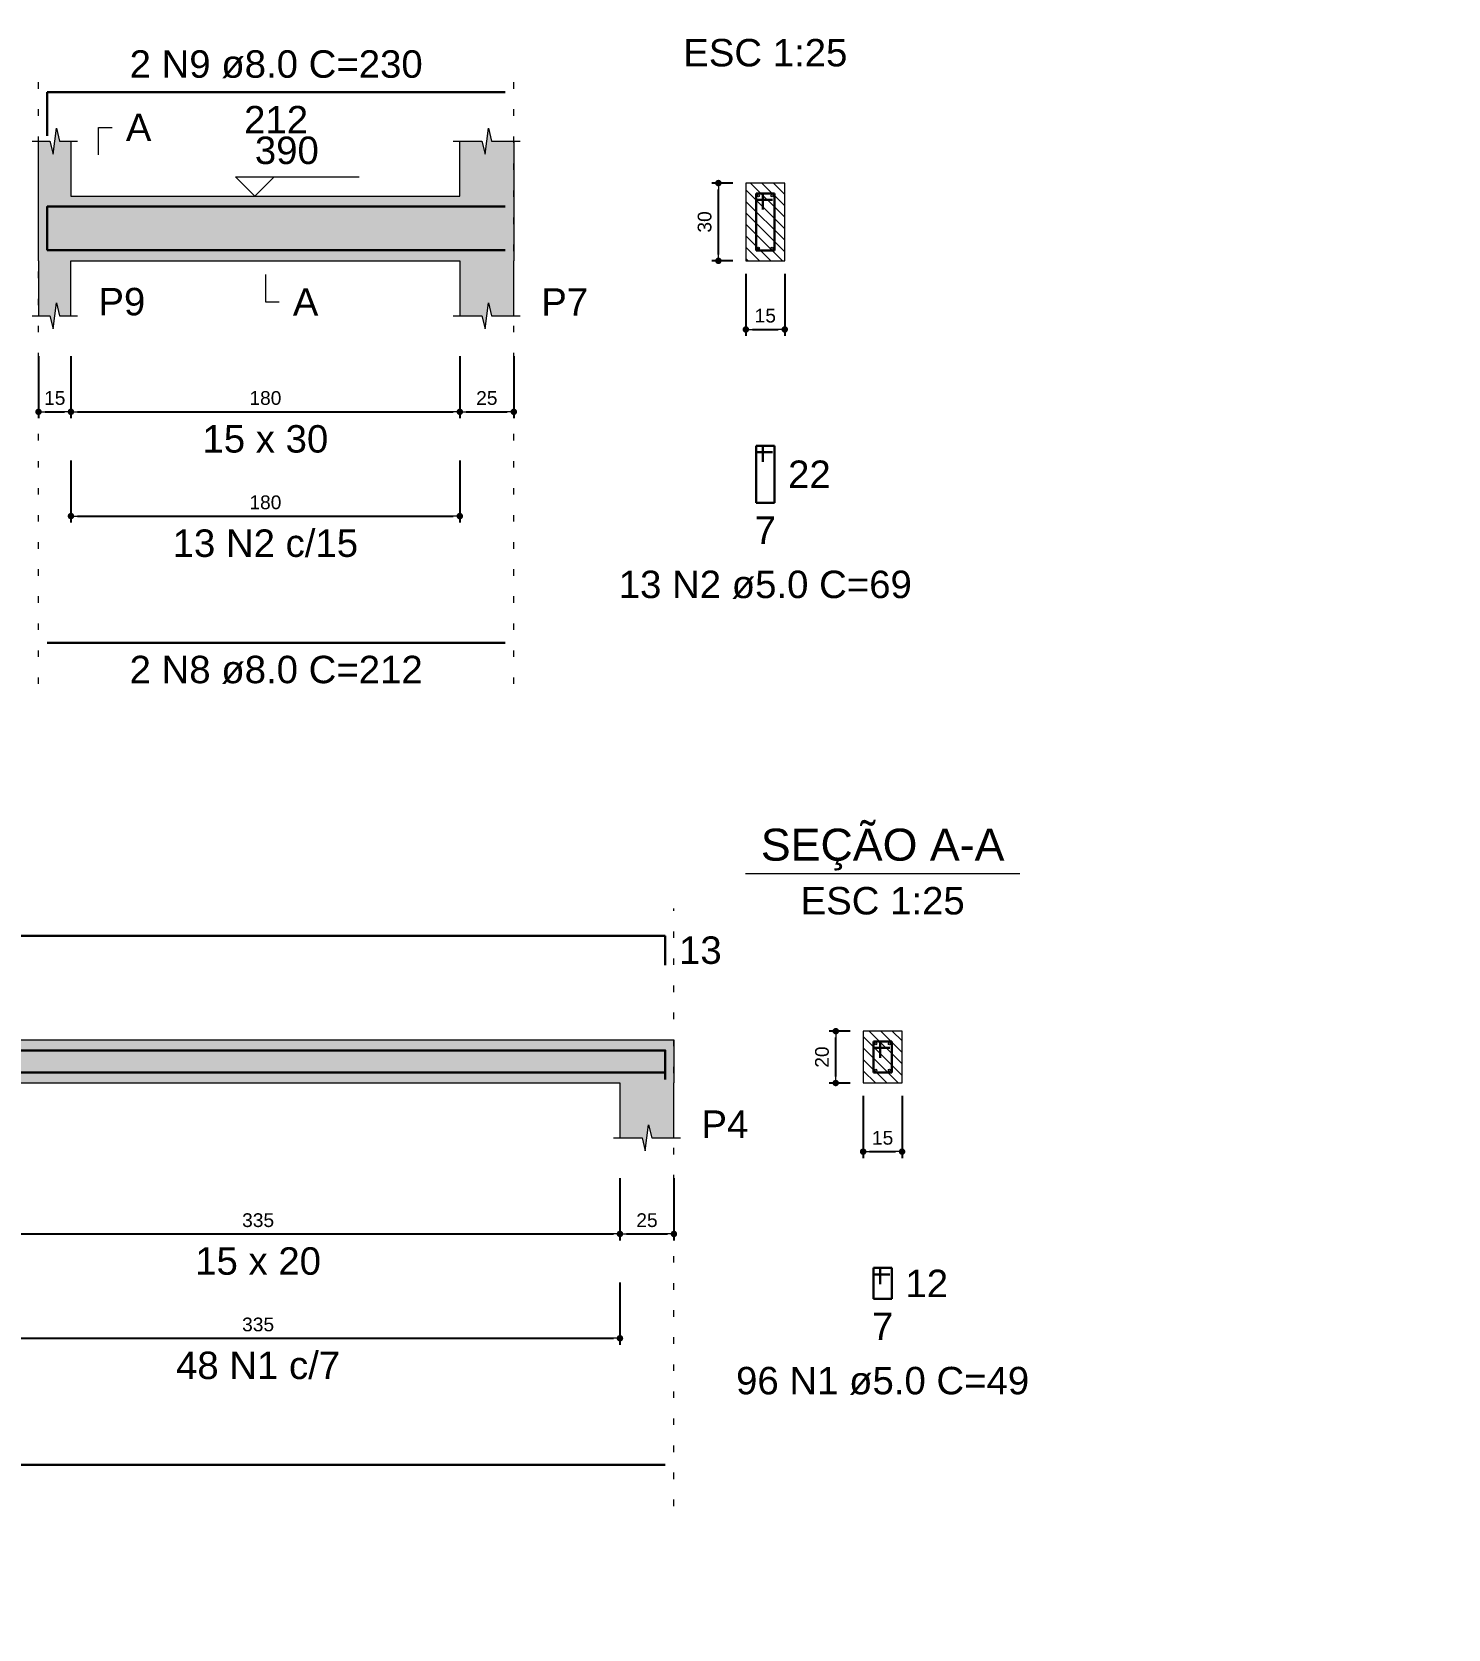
# Model space of a CAD drawing. Extents: x 5006 to 5323, y 875 to 3681.
# Drawn here: x 5242.9 to 5264.75, y 2013.88 to 2038.52 of the extents above; entities that cross this region are included whole.
import ezdxf

# ---------------------------------------------------------------- set-up
doc = ezdxf.new("R2010")
doc.units = 0
doc.header["$LTSCALE"] = 2
doc.linetypes.add('DOT2', pattern=[3.175, 0, -3.175])
for name, color, linetype, lineweight in [('Descrição da armadura', 7, 'Continuous', 5), ('DT-Barras na forma', 2, 'Continuous', 30), ('DT-Barras no corte', 5, 'Continuous', 5), ('DT-Barras rebatidas', 2, 'Continuous', 30), ('DT-Cotas', 9, 'Continuous', 5), ('DT-Forma', 5, 'Continuous', 5), ('DT-Hachura forma vigas', 252, 'Continuous', 5), ('DT-Hachura seção vigas', 252, 'Continuous', 5), ('DT-Pontilhado', 9, 'DOT2', 5), ('DT-Textos', 7, 'Continuous', 5), ('Textos armaduras', 7, 'Continuous', 5)]:
    doc.layers.add(name, color=color, linetype=linetype, lineweight=lineweight)
doc.styles.add('ARIAL', font='arial.ttf')
doc.styles.get("Standard").update_dxf_attribs({"font": 'arial.ttf'})
doc.dimstyles.new('UM_25.000000', dxfattribs={"dimtxt": 0.18, "dimasz": 0.1, "dimexe": 0.1, "dimexo": 0.2, "dimgap": 0, "dimtad": 1, "dimtih": 1, "dimtoh": 1, "dimdec": 1, "dimlfac": 25, "dimzin": 0, "dimdsep": 46, "dimtxsty": 'Standard', "dimcen": 0.09, "dimdle": 0.1, "dimadec": 1, "dimazin": 2, "dimtfac": 1, "dimtdec": 4, "dimtofl": 0, "dimtmove": 0, "dimatfit": 3, "dimfxl": 1, "dimtolj": 1, "dimarcsym": 0})
doc.dimstyles.new('UM_30.000000', dxfattribs={"dimtxt": 0.18, "dimasz": 0.1, "dimexe": 0.1, "dimexo": 0.2, "dimgap": 0, "dimtad": 1, "dimtih": 1, "dimtoh": 1, "dimdec": 1, "dimlfac": 30, "dimzin": 0, "dimdsep": 46, "dimtxsty": 'Standard', "dimcen": 0.09, "dimdle": 0.1, "dimadec": 1, "dimazin": 2, "dimtfac": 1, "dimtdec": 4, "dimtofl": 0, "dimtmove": 0, "dimatfit": 3, "dimfxl": 1, "dimtolj": 1, "dimarcsym": 0})

# ---------------------------------------------------------------- blocks, each defined once
blk = doc.blocks.new('_DOT')
at = {"color": 0, "linetype": 'ByBlock'}
blk.add_line((-0.5, 0), (-1, 0), dxfattribs=at)
at = {"color": 0, "linetype": 'ByBlock', "const_width": 0.5}
blk.add_lwpolyline([(-0.25, 0, 1), (0.25, 0, 1)], format="xyb", close=True, dxfattribs=at)
blk = doc.blocks.new('*D837')
at = {"layer": 'Defpoints', "color": 0, "transparency": 16777216}
for p in [(5243.003, 2033.721), (5243.503, 2033.721), (5243.503, 2032.662)]:
    blk.add_point(p, dxfattribs=at)
at = {"layer": 'DT-Cotas', "color": 0, "lineweight": -2, "transparency": 16777216}
for p, q in [((5243.003, 2033.521), (5243.003, 2032.562)), ((5243.503, 2033.521), (5243.503, 2032.562)), ((5243.103, 2032.662), (5243.403, 2032.662))]:
    blk.add_line(p, q, dxfattribs=at)
at = {"layer": 'DT-Cotas', "color": 0, "lineweight": -2, "transparency": 16777216, "xscale": 0.1, "yscale": 0.1, "zscale": 0.1, "rotation": 180}
blk.add_blockref('_DOT', (5243.003, 2032.662), dxfattribs=at)
at = {"layer": 'DT-Cotas', "color": 0, "lineweight": -2, "transparency": 16777216, "xscale": 0.1, "yscale": 0.1, "zscale": 0.1}
blk.add_blockref('_DOT', (5243.503, 2032.662), dxfattribs=at)
at = {"layer": 'DT-Cotas', "transparency": 16777216, "insert": (5243.253, 2032.874), "char_height": 0.2118, "attachment_point": 5, "rotation": 0.0057, "style": 'ARIAL'}
blk.add_mtext('\\A1;15', dxfattribs=at)
blk = doc.blocks.new('*D838')
at = {"layer": 'Defpoints', "color": 0, "transparency": 16777216}
for p in [(5243.503, 2033.721), (5249.503, 2033.721), (5249.503, 2032.662)]:
    blk.add_point(p, dxfattribs=at)
at = {"layer": 'DT-Cotas', "color": 0, "lineweight": -2, "transparency": 16777216}
for p, q in [((5243.503, 2033.521), (5243.503, 2032.562)), ((5249.503, 2033.521), (5249.503, 2032.562)), ((5243.603, 2032.662), (5249.403, 2032.662))]:
    blk.add_line(p, q, dxfattribs=at)
at = {"layer": 'DT-Cotas', "color": 0, "lineweight": -2, "transparency": 16777216, "xscale": 0.1, "yscale": 0.1, "zscale": 0.1, "rotation": 180}
blk.add_blockref('_DOT', (5243.503, 2032.662), dxfattribs=at)
at = {"layer": 'DT-Cotas', "color": 0, "lineweight": -2, "transparency": 16777216, "xscale": 0.1, "yscale": 0.1, "zscale": 0.1}
blk.add_blockref('_DOT', (5249.503, 2032.662), dxfattribs=at)
at = {"layer": 'DT-Cotas', "transparency": 16777216, "insert": (5246.503, 2032.874), "char_height": 0.2118, "attachment_point": 5, "rotation": 0.0057, "style": 'ARIAL'}
blk.add_mtext('\\A1;180', dxfattribs=at)
blk = doc.blocks.new('*D839')
at = {"layer": 'Defpoints', "color": 0, "transparency": 16777216}
for p in [(5249.503, 2033.721), (5250.336, 2033.721), (5250.336, 2032.662)]:
    blk.add_point(p, dxfattribs=at)
at = {"layer": 'DT-Cotas', "color": 0, "lineweight": -2, "transparency": 16777216}
for p, q in [((5249.503, 2033.521), (5249.503, 2032.562)), ((5250.336, 2033.521), (5250.336, 2032.562)), ((5249.603, 2032.662), (5250.236, 2032.662))]:
    blk.add_line(p, q, dxfattribs=at)
at = {"layer": 'DT-Cotas', "color": 0, "lineweight": -2, "transparency": 16777216, "xscale": 0.1, "yscale": 0.1, "zscale": 0.1, "rotation": 180}
blk.add_blockref('_DOT', (5249.503, 2032.662), dxfattribs=at)
at = {"layer": 'DT-Cotas', "color": 0, "lineweight": -2, "transparency": 16777216, "xscale": 0.1, "yscale": 0.1, "zscale": 0.1}
blk.add_blockref('_DOT', (5250.336, 2032.662), dxfattribs=at)
at = {"layer": 'DT-Cotas', "transparency": 16777216, "insert": (5249.92, 2032.874), "char_height": 0.2118, "attachment_point": 5, "rotation": 0.0057, "style": 'ARIAL'}
blk.add_mtext('\\A1;25', dxfattribs=at)
blk = doc.blocks.new('*D840')
at = {"layer": 'Defpoints', "color": 0, "transparency": 16777216}
for p in [(5243.503, 2032.112), (5249.503, 2032.112), (5249.503, 2031.053)]:
    blk.add_point(p, dxfattribs=at)
at = {"layer": 'DT-Cotas', "color": 0, "lineweight": -2, "transparency": 16777216}
for p, q in [((5243.503, 2031.912), (5243.503, 2030.953)), ((5249.503, 2031.912), (5249.503, 2030.953)), ((5243.603, 2031.053), (5249.403, 2031.053))]:
    blk.add_line(p, q, dxfattribs=at)
at = {"layer": 'DT-Cotas', "color": 0, "lineweight": -2, "transparency": 16777216, "xscale": 0.1, "yscale": 0.1, "zscale": 0.1, "rotation": 180}
blk.add_blockref('_DOT', (5243.503, 2031.053), dxfattribs=at)
at = {"layer": 'DT-Cotas', "color": 0, "lineweight": -2, "transparency": 16777216, "xscale": 0.1, "yscale": 0.1, "zscale": 0.1}
blk.add_blockref('_DOT', (5249.503, 2031.053), dxfattribs=at)
at = {"layer": 'DT-Cotas', "transparency": 16777216, "insert": (5246.503, 2031.264), "char_height": 0.2118, "attachment_point": 5, "rotation": 0.0057, "style": 'ARIAL'}
blk.add_mtext('\\A1;180', dxfattribs=at)
blk = doc.blocks.new('*D864')
at = {"layer": 'Defpoints', "color": 0, "transparency": 16777216}
for p in [(5253.493, 2036.192), (5253.917, 2036.192), (5253.917, 2034.992)]:
    blk.add_point(p, dxfattribs=at)
at = {"layer": 'DT-Cotas', "color": 0, "lineweight": -2, "transparency": 16777216}
for p, q in [((5253.717, 2036.192), (5253.393, 2036.192)), ((5253.493, 2035.092), (5253.493, 2036.092)), ((5253.717, 2034.992), (5253.393, 2034.992))]:
    blk.add_line(p, q, dxfattribs=at)
at = {"layer": 'DT-Cotas', "color": 0, "lineweight": -2, "transparency": 16777216, "xscale": 0.1, "yscale": 0.1, "zscale": 0.1}
for p, rotation in [((5253.493, 2036.192), 90), ((5253.493, 2034.992), 270)]:
    blk.add_blockref('_DOT', p, dxfattribs=dict(at, rotation=rotation))
at = {"layer": 'DT-Cotas', "transparency": 16777216, "insert": (5253.281, 2035.592), "char_height": 0.2118, "attachment_point": 5, "rotation": 90, "style": 'ARIAL'}
blk.add_mtext('\\A1;30', dxfattribs=at)
blk = doc.blocks.new('*D865')
at = {"layer": 'Defpoints', "color": 0, "transparency": 16777216}
for p in [(5253.917, 2034.992), (5254.517, 2034.992), (5254.517, 2033.933)]:
    blk.add_point(p, dxfattribs=at)
at = {"layer": 'DT-Cotas', "color": 0, "lineweight": -2, "transparency": 16777216}
for p, q in [((5253.917, 2034.792), (5253.917, 2033.833)), ((5254.517, 2034.792), (5254.517, 2033.833)), ((5254.017, 2033.933), (5254.417, 2033.933))]:
    blk.add_line(p, q, dxfattribs=at)
at = {"layer": 'DT-Cotas', "color": 0, "lineweight": -2, "transparency": 16777216, "xscale": 0.1, "yscale": 0.1, "zscale": 0.1, "rotation": 180}
blk.add_blockref('_DOT', (5253.917, 2033.933), dxfattribs=at)
at = {"layer": 'DT-Cotas', "color": 0, "lineweight": -2, "transparency": 16777216, "xscale": 0.1, "yscale": 0.1, "zscale": 0.1}
blk.add_blockref('_DOT', (5254.517, 2033.933), dxfattribs=at)
at = {"layer": 'DT-Cotas', "transparency": 16777216, "insert": (5254.217, 2034.145), "char_height": 0.2118, "attachment_point": 5, "rotation": 0.0057, "style": 'ARIAL'}
blk.add_mtext('\\A1;15', dxfattribs=at)
blk = doc.blocks.new('*D850')
at = {"layer": 'Defpoints', "color": 0, "transparency": 16777216}
for p in [(5240.807, 2021.035), (5251.974, 2021.035), (5251.974, 2019.976)]:
    blk.add_point(p, dxfattribs=at)
at = {"layer": 'DT-Cotas', "color": 0, "lineweight": -2, "transparency": 16777216}
for p, q in [((5240.807, 2020.835), (5240.807, 2019.876)), ((5251.974, 2020.835), (5251.974, 2019.876)), ((5240.907, 2019.976), (5251.874, 2019.976))]:
    blk.add_line(p, q, dxfattribs=at)
at = {"layer": 'DT-Cotas', "color": 0, "lineweight": -2, "transparency": 16777216, "xscale": 0.1, "yscale": 0.1, "zscale": 0.1, "rotation": 180}
blk.add_blockref('_DOT', (5240.807, 2019.976), dxfattribs=at)
at = {"layer": 'DT-Cotas', "color": 0, "lineweight": -2, "transparency": 16777216, "xscale": 0.1, "yscale": 0.1, "zscale": 0.1}
blk.add_blockref('_DOT', (5251.974, 2019.976), dxfattribs=at)
at = {"layer": 'DT-Cotas', "transparency": 16777216, "insert": (5246.391, 2020.187), "char_height": 0.2118, "attachment_point": 5, "rotation": 0.0057, "style": 'ARIAL'}
blk.add_mtext('\\A1;335', dxfattribs=at)
blk = doc.blocks.new('*D851')
at = {"layer": 'Defpoints', "color": 0, "transparency": 16777216}
for p in [(5251.974, 2021.035), (5252.807, 2021.035), (5252.807, 2019.976)]:
    blk.add_point(p, dxfattribs=at)
at = {"layer": 'DT-Cotas', "color": 0, "lineweight": -2, "transparency": 16777216}
for p, q in [((5251.974, 2020.835), (5251.974, 2019.876)), ((5252.807, 2020.835), (5252.807, 2019.876)), ((5252.074, 2019.976), (5252.707, 2019.976))]:
    blk.add_line(p, q, dxfattribs=at)
at = {"layer": 'DT-Cotas', "color": 0, "lineweight": -2, "transparency": 16777216, "xscale": 0.1, "yscale": 0.1, "zscale": 0.1, "rotation": 180}
blk.add_blockref('_DOT', (5251.974, 2019.976), dxfattribs=at)
at = {"layer": 'DT-Cotas', "color": 0, "lineweight": -2, "transparency": 16777216, "xscale": 0.1, "yscale": 0.1, "zscale": 0.1}
blk.add_blockref('_DOT', (5252.807, 2019.976), dxfattribs=at)
at = {"layer": 'DT-Cotas', "transparency": 16777216, "insert": (5252.391, 2020.187), "char_height": 0.2118, "attachment_point": 5, "rotation": 0.0057, "style": 'ARIAL'}
blk.add_mtext('\\A1;25', dxfattribs=at)
blk = doc.blocks.new('*D853')
at = {"layer": 'Defpoints', "color": 0, "transparency": 16777216}
for p in [(5240.807, 2019.425), (5251.974, 2019.425), (5251.974, 2018.366)]:
    blk.add_point(p, dxfattribs=at)
at = {"layer": 'DT-Cotas', "color": 0, "lineweight": -2, "transparency": 16777216}
for p, q in [((5240.807, 2019.225), (5240.807, 2018.266)), ((5251.974, 2019.225), (5251.974, 2018.266)), ((5240.907, 2018.366), (5251.874, 2018.366))]:
    blk.add_line(p, q, dxfattribs=at)
at = {"layer": 'DT-Cotas', "color": 0, "lineweight": -2, "transparency": 16777216, "xscale": 0.1, "yscale": 0.1, "zscale": 0.1, "rotation": 180}
blk.add_blockref('_DOT', (5240.807, 2018.366), dxfattribs=at)
at = {"layer": 'DT-Cotas', "color": 0, "lineweight": -2, "transparency": 16777216, "xscale": 0.1, "yscale": 0.1, "zscale": 0.1}
blk.add_blockref('_DOT', (5251.974, 2018.366), dxfattribs=at)
at = {"layer": 'DT-Cotas', "transparency": 16777216, "insert": (5246.391, 2018.578), "char_height": 0.2118, "attachment_point": 5, "rotation": 0.0057, "style": 'ARIAL'}
blk.add_mtext('\\A1;335', dxfattribs=at)
blk = doc.blocks.new('*D854')
at = {"layer": 'Defpoints', "color": 0, "transparency": 16777216}
for p in [(5255.304, 2023.105), (5255.727, 2023.105), (5255.727, 2022.305)]:
    blk.add_point(p, dxfattribs=at)
at = {"layer": 'DT-Cotas', "color": 0, "lineweight": -2, "transparency": 16777216}
for p, q in [((5255.527, 2023.105), (5255.204, 2023.105)), ((5255.304, 2022.405), (5255.304, 2023.005)), ((5255.527, 2022.305), (5255.204, 2022.305))]:
    blk.add_line(p, q, dxfattribs=at)
at = {"layer": 'DT-Cotas', "color": 0, "lineweight": -2, "transparency": 16777216, "xscale": 0.1, "yscale": 0.1, "zscale": 0.1}
for p, rotation in [((5255.304, 2023.105), 90), ((5255.304, 2022.305), 270)]:
    blk.add_blockref('_DOT', p, dxfattribs=dict(at, rotation=rotation))
at = {"layer": 'DT-Cotas', "transparency": 16777216, "insert": (5255.092, 2022.705), "char_height": 0.2118, "attachment_point": 5, "rotation": 90, "style": 'ARIAL'}
blk.add_mtext('\\A1;20', dxfattribs=at)
blk = doc.blocks.new('*D855')
at = {"layer": 'Defpoints', "color": 0, "transparency": 16777216}
for p in [(5255.727, 2022.305), (5256.327, 2022.305), (5256.327, 2021.246)]:
    blk.add_point(p, dxfattribs=at)
at = {"layer": 'DT-Cotas', "color": 0, "lineweight": -2, "transparency": 16777216}
for p, q in [((5255.727, 2022.105), (5255.727, 2021.146)), ((5256.327, 2022.105), (5256.327, 2021.146)), ((5255.827, 2021.246), (5256.227, 2021.246))]:
    blk.add_line(p, q, dxfattribs=at)
at = {"layer": 'DT-Cotas', "color": 0, "lineweight": -2, "transparency": 16777216, "xscale": 0.1, "yscale": 0.1, "zscale": 0.1, "rotation": 180}
blk.add_blockref('_DOT', (5255.727, 2021.246), dxfattribs=at)
at = {"layer": 'DT-Cotas', "color": 0, "lineweight": -2, "transparency": 16777216, "xscale": 0.1, "yscale": 0.1, "zscale": 0.1}
blk.add_blockref('_DOT', (5256.327, 2021.246), dxfattribs=at)
at = {"layer": 'DT-Cotas', "transparency": 16777216, "insert": (5256.027, 2021.458), "char_height": 0.2118, "attachment_point": 5, "rotation": 0.0057, "style": 'ARIAL'}
blk.add_mtext('\\A1;15', dxfattribs=at)

msp = doc.modelspace()

# ---------------------------------------------------------------- hatches: boundary and pattern name
at = {"layer": 'DT-Hachura forma vigas', "linetype": 'Continuous'}
for points in [[(5250.3363, 2034.1448), (5250.3363, 2034.9921), (5250.3363, 2035.9921), (5250.3363, 2036.8395), (5249.9946, 2036.8395), (5249.9446, 2037.0395), (5249.8946, 2036.6395), (5249.8446, 2036.8395), (5249.503, 2036.8395), (5249.503, 2035.9921), (5243.503, 2035.9921), (5243.503, 2036.8395), (5243.328, 2036.8395), (5243.278, 2037.0395), (5243.228, 2036.6395), (5243.178, 2036.8395), (5243.003, 2036.8395), (5243.003, 2035.9921), (5243.003, 2034.9921), (5243.003, 2034.1448), (5243.178, 2034.1448), (5243.228, 2033.9448), (5243.278, 2034.3448), (5243.328, 2034.1448), (5243.503, 2034.1448), (5243.503, 2034.9921), (5249.503, 2034.9921), (5249.503, 2034.1448), (5249.8446, 2034.1448), (5249.8946, 2033.9448), (5249.9446, 2034.3448), (5249.9946, 2034.1448), (5250.3363, 2034.1448)], [(5252.8074, 2021.4581), (5252.8074, 2022.3055), (5252.8074, 2022.9721), (5251.974, 2022.9721), (5240.8074, 2022.9721), (5239.974, 2022.9721), (5228.8074, 2022.9721), (5228.8074, 2023.8195), (5228.4657, 2023.8195), (5228.4157, 2024.0195), (5228.3657, 2023.6195), (5228.3157, 2023.8195), (5227.974, 2023.8195), (5227.974, 2022.9721), (5227.974, 2022.3055), (5227.974, 2021.4581), (5228.3157, 2021.4581), (5228.3657, 2021.2581), (5228.4157, 2021.6581), (5228.4657, 2021.4581), (5228.8074, 2021.4581), (5228.8074, 2022.3055), (5239.974, 2022.3055), (5239.974, 2021.4581), (5240.3157, 2021.4581), (5240.3657, 2021.2581), (5240.4157, 2021.6581), (5240.4657, 2021.4581), (5240.8074, 2021.4581), (5240.8074, 2022.3055), (5251.974, 2022.3055), (5251.974, 2021.4581), (5252.3157, 2021.4581), (5252.3657, 2021.2581), (5252.4157, 2021.6581), (5252.4657, 2021.4581), (5252.8074, 2021.4581)]]:
    msp.add_hatch(color=256, dxfattribs=at).paths.add_polyline_path(points)
at = {"layer": 'DT-Hachura seção vigas', "linetype": 'Continuous'}
h = msp.add_hatch(dxfattribs=at)
h.set_pattern_fill('ANSI31', color=256, angle=90, style=0)
h.set_pattern_definition([(135, (5182.27151, 1980.98261), (-0.08838835, -0.08838835), [])])
h.paths.add_polyline_path([(5253.9166, 2034.9921), (5253.9166, 2034.9921), (5254.5166, 2034.9921), (5254.5166, 2036.1921), (5253.9166, 2036.1921), (5253.9166, 2034.9921)])
h = msp.add_hatch(dxfattribs=at)
h.set_pattern_fill('ANSI31', color=256, angle=90, style=0)
h.set_pattern_definition([(135, (5177.91332, 1980.98261), (-0.08838835, -0.08838835), [])])
h.paths.add_polyline_path([(5255.7274, 2022.3055), (5255.7274, 2022.3055), (5256.3274, 2022.3055), (5256.3274, 2023.1055), (5255.7274, 2023.1055), (5255.7274, 2022.3055)])

# ---------------------------------------------------------------- linework, layer by layer
msp.add_circle((5229.5131, 2023.2685), 78.188)
at = {"layer": 'DT-Barras na forma'}
for p, q in [((5254.1766, 2036.0321), (5254.0766, 2036.0321)), ((5254.0766, 2036.0321), (5254.0766, 2035.1521)), ((5254.3566, 2036.0321), (5254.0766, 2036.0321)), ((5254.0766, 2036.0321), (5254.0766, 2035.9321)), ((5254.0766, 2035.9321), (5254.3266, 2035.9321)), ((5254.1766, 2035.7821), (5254.1766, 2036.0321)), ((5254.3566, 2035.1521), (5254.3566, 2036.0321)), ((5254.0766, 2035.1521), (5254.3566, 2035.1521)), ((5255.9874, 2022.9455), (5255.8874, 2022.9455)), ((5255.8874, 2022.9455), (5255.8874, 2022.4655)), ((5256.1674, 2022.9455), (5255.8874, 2022.9455)), ((5255.8874, 2022.9455), (5255.8874, 2022.8455)), ((5255.9874, 2022.6955), (5255.9874, 2022.9455)), ((5256.1674, 2022.4655), (5256.1674, 2022.9455)), ((5255.8874, 2022.8455), (5256.1374, 2022.8455)), ((5255.8874, 2022.4655), (5256.1674, 2022.4655))]:
    msp.add_line(p, q, dxfattribs=at)
for points in [[(5243.1363, 2035.1544), (5243.1363, 2035.8288), (5250.203, 2035.8288)], [(5243.1363, 2035.1555), (5250.203, 2035.1555)], [(5228.1074, 2022.8088), (5252.674, 2022.8088), (5252.674, 2022.3592)], [(5228.1074, 2022.4688), (5252.674, 2022.4688)]]:
    msp.add_lwpolyline(points, dxfattribs=at)
at = {"layer": 'DT-Barras no corte'}
for centre in [(5254.1126, 2035.9961), (5254.3206, 2035.9961), (5254.1126, 2035.1881), (5254.3206, 2035.1881), (5255.9234, 2022.9095), (5256.1314, 2022.9095), (5255.9234, 2022.5015), (5256.1314, 2022.5015)]:
    msp.add_circle(centre, 0.016, dxfattribs=at)
at = {"layer": 'DT-Barras rebatidas'}
for p, q in [((5243.1363, 2036.9194), (5243.1363, 2037.5938)), ((5243.1363, 2037.5938), (5250.203, 2037.5938)), ((5254.1766, 2032.1387), (5254.0766, 2032.1387)), ((5254.0766, 2032.1387), (5254.0766, 2031.2587)), ((5254.3566, 2032.1387), (5254.0766, 2032.1387)), ((5254.0766, 2032.1387), (5254.0766, 2032.0387)), ((5254.0766, 2032.0387), (5254.3266, 2032.0387)), ((5254.1766, 2031.8887), (5254.1766, 2032.1387)), ((5254.3566, 2031.2587), (5254.3566, 2032.1387)), ((5254.0766, 2031.2587), (5254.3566, 2031.2587)), ((5243.1363, 2029.098), (5250.203, 2029.098)), ((5228.1074, 2024.5738), (5252.674, 2024.5738)), ((5252.674, 2024.5738), (5252.674, 2024.1242)), ((5255.9874, 2019.4521), (5255.8874, 2019.4521)), ((5255.8874, 2019.4521), (5255.8874, 2018.9721)), ((5256.1674, 2019.4521), (5255.8874, 2019.4521)), ((5255.8874, 2019.4521), (5255.8874, 2019.3521)), ((5255.9874, 2019.2021), (5255.9874, 2019.4521)), ((5256.1674, 2018.9721), (5256.1674, 2019.4521)), ((5255.8874, 2019.3521), (5256.1374, 2019.3521)), ((5255.8874, 2018.9721), (5256.1674, 2018.9721)), ((5228.1074, 2016.4113), (5252.674, 2016.4113))]:
    msp.add_line(p, q, dxfattribs=at)
at = {"layer": 'DT-Forma'}
for p, q in [((5243.228, 2036.6393), (5243.278, 2037.0393)), ((5243.278, 2037.0393), (5243.328, 2036.8393)), ((5249.8946, 2036.6393), (5249.9446, 2037.0393)), ((5249.9446, 2037.0393), (5249.9946, 2036.8393)), ((5242.903, 2036.8393), (5243.178, 2036.8393)), ((5243.003, 2035.9921), (5243.003, 2036.8393)), ((5243.178, 2036.8393), (5243.228, 2036.6393)), ((5243.328, 2036.8393), (5243.603, 2036.8393)), ((5243.503, 2036.8393), (5243.503, 2035.9921)), ((5249.403, 2036.8393), (5249.8446, 2036.8393)), ((5249.503, 2035.9921), (5249.503, 2036.8393)), ((5249.8446, 2036.8393), (5249.8946, 2036.6393)), ((5249.9946, 2036.8393), (5250.4363, 2036.8393)), ((5250.3363, 2036.8393), (5250.3363, 2035.9921)), ((5254.5166, 2036.1921), (5253.9166, 2036.1921)), ((5253.9166, 2036.1921), (5253.9166, 2036.1921)), ((5253.9166, 2036.1921), (5253.9166, 2034.9921)), ((5254.5166, 2034.9921), (5254.5166, 2036.1921)), ((5254.5166, 2036.1921), (5254.5166, 2036.1921)), ((5243.503, 2035.9921), (5249.503, 2035.9921)), ((5243.003, 2034.9921), (5243.003, 2034.1449)), ((5243.503, 2034.1449), (5243.503, 2034.9921)), ((5243.503, 2034.9921), (5249.503, 2034.9921)), ((5249.503, 2034.9921), (5249.503, 2034.1449)), ((5250.3363, 2034.1449), (5250.3363, 2034.9921)), ((5253.9166, 2034.9921), (5254.5166, 2034.9921)), ((5253.9166, 2034.9921), (5253.9166, 2034.9921)), ((5254.5166, 2034.9921), (5254.5166, 2034.9921)), ((5243.228, 2033.9449), (5243.278, 2034.3449)), ((5243.278, 2034.3449), (5243.328, 2034.1449)), ((5249.8946, 2033.9449), (5249.9446, 2034.3449)), ((5249.9446, 2034.3449), (5249.9946, 2034.1449)), ((5242.903, 2034.1449), (5243.178, 2034.1449)), ((5243.178, 2034.1449), (5243.228, 2033.9449)), ((5243.328, 2034.1449), (5243.603, 2034.1449)), ((5249.403, 2034.1449), (5249.8446, 2034.1449)), ((5249.8446, 2034.1449), (5249.8946, 2033.9449)), ((5249.9946, 2034.1449), (5250.4363, 2034.1449)), ((5240.8074, 2022.9721), (5251.974, 2022.9721)), ((5251.974, 2022.9721), (5252.8074, 2022.9721)), ((5256.3274, 2023.1055), (5255.7274, 2023.1055)), ((5255.7274, 2023.1055), (5255.7274, 2023.1055)), ((5255.7274, 2023.1055), (5255.7274, 2022.3055)), ((5256.3274, 2022.3055), (5256.3274, 2023.1055)), ((5256.3274, 2023.1055), (5256.3274, 2023.1055)), ((5240.8074, 2022.3055), (5251.974, 2022.3055)), ((5251.974, 2022.3055), (5251.974, 2021.4583)), ((5252.8074, 2021.4583), (5252.8074, 2022.3055)), ((5255.7274, 2022.3055), (5256.3274, 2022.3055)), ((5255.7274, 2022.3055), (5255.7274, 2022.3055)), ((5256.3274, 2022.3055), (5256.3274, 2022.3055)), ((5252.3657, 2021.2583), (5252.4157, 2021.6583)), ((5252.4157, 2021.6583), (5252.4657, 2021.4583)), ((5251.874, 2021.4583), (5252.3157, 2021.4583)), ((5252.3157, 2021.4583), (5252.3657, 2021.2583)), ((5252.4657, 2021.4583), (5252.9074, 2021.4583))]:
    msp.add_line(p, q, dxfattribs=at)
at = {"layer": 'DT-Forma', "linetype": 'Continuous'}
for p, q in [((5243.003, 2034.9921), (5243.003, 2035.9921)), ((5250.3363, 2035.9921), (5250.3363, 2034.9921)), ((5252.8074, 2022.9721), (5252.8074, 2022.3055))]:
    msp.add_line(p, q, dxfattribs=at)
at = {"layer": 'DT-Pontilhado', "ltscale": 0.05}
for p, q in [((5243.003, 2028.4626), (5243.003, 2038.0174)), ((5250.3363, 2028.4626), (5250.3363, 2038.0174)), ((5252.8074, 2015.7759), (5252.8074, 2024.9974))]:
    msp.add_line(p, q, dxfattribs=at)
at = {"layer": 'DT-Textos'}
msp.add_line((5253.9094, 2025.5353), (5258.1454, 2025.5353), dxfattribs=at)
for points in [[(5243.9266, 2036.6275), (5243.9266, 2037.0511), (5244.1384, 2037.0511)], [(5246.6373, 2036.2887), (5246.3408, 2035.9921), (5246.0443, 2036.2887), (5247.9505, 2036.2887)], [(5246.503, 2034.7803), (5246.503, 2034.3567), (5246.7148, 2034.3567)]]:
    msp.add_lwpolyline(points, dxfattribs=at)

# ---------------------------------------------------------------- texts
at = {"layer": 'Descrição da armadura', "linetype": 'Continuous', "char_height": 0.4236, "attachment_point": 8, "line_spacing_factor": 0.798, "style": 'ARIAL'}
for s, insert, width in [('2 N9 ø8.0 C=230', (5246.6696, 2037.8056), 9.069495), ('13 N2 c/15', (5246.503, 2030.4173), 5.738683), ('2 N8 ø8.0 C=212', (5246.6696, 2028.4626), 9.069495), ('48 N1 c/7', (5246.3907, 2017.7306), 5.078778)]:
    msp.add_mtext(s, dxfattribs=dict(at, insert=insert, width=width))
at = {"layer": 'Descrição da armadura', "color": 7, "linetype": 'Continuous', "char_height": 0.4236, "width": 9.069495, "attachment_point": 8, "line_spacing_factor": 0.798, "style": 'ARIAL'}
for s, insert in [('13 N2 ø5.0 C=69', (5254.2166, 2029.7761)), ('96 N1 ø5.0 C=49', (5256.0274, 2017.4895))]:
    msp.add_mtext(s, dxfattribs=dict(at, insert=insert))
at = {"layer": 'DT-Textos', "line_spacing_factor": 0.798, "style": 'ARIAL'}
for s, insert, char_height, width, attachment_point in [('ESC 1:25', (5254.2166, 2037.9865), 0.4236, 5.079187, 8), ('A', (5244.3502, 2036.8393), 0.4236, 0.791486, 7), ('390', (5246.3408, 2036.4793), 0.4236, 1.979875, 7), ('P9', (5243.9266, 2034.1449), 0.4236, 1.451445, 7), ('A', (5246.9266, 2034.1449), 0.4236, 0.791486, 7), ('P7', (5250.7599, 2034.1449), 0.4236, 1.451445, 7), ('15 x 30', (5246.503, 2032.0269), 0.4236, 3.892537, 8), ('SEÇÃO A-A', (5256.0273, 2025.5836), 0.4942, 7.270043, 8), ('ESC 1:25', (5256.0274, 2024.8999), 0.4236, 5.079187, 8), ('P4', (5253.231, 2021.4583), 0.4236, 1.451445, 7), ('15 x 20', (5246.3907, 2019.3403), 0.4236, 3.892537, 8)]:
    msp.add_mtext(s, dxfattribs=dict(at, insert=insert, char_height=char_height, width=width, attachment_point=attachment_point))
at = {"layer": 'Textos armaduras', "linetype": 'Continuous', "char_height": 0.4236, "attachment_point": 7, "line_spacing_factor": 0.798, "style": 'ARIAL'}
for s, insert, width in [('212', (5246.1747, 2036.9584), 1.979715), ('13', (5252.8858, 2024.1372), 1.31981)]:
    msp.add_mtext(s, dxfattribs=dict(at, insert=insert, width=width))
at = {"layer": 'Textos armaduras', "color": 7, "linetype": 'Continuous', "char_height": 0.4236, "attachment_point": 7, "line_spacing_factor": 0.798, "style": 'ARIAL'}
for s, insert, width in [('22', (5254.5684, 2031.4869), 1.31981), ('7', (5254.0516, 2030.6233), 0.659905), ('12', (5256.3792, 2019.0003), 1.31981), ('7', (5255.8624, 2018.3367), 0.659905)]:
    msp.add_mtext(s, dxfattribs=dict(at, insert=insert, width=width))

# ---------------------------------------------------------------- dimensions: what is measured, and where the dimension line sits
at = {"layer": 'DT-Cotas'}
for base, p1, p2, picture, middle in [((5253.493, 2036.1921), (5253.9166, 2034.9921), (5253.9166, 2036.1921), '*D864', (5253.2812, 2035.5921)), ((5255.3038, 2023.1055), (5255.7274, 2022.3055), (5255.7274, 2023.1055), '*D854', (5255.092, 2022.7055))]:
    dim = msp.add_linear_dim(base=base, p1=p1, p2=p2, angle=90, dimstyle='UM_25.000000', override={"dimtxt": 0.2118, "dimasz": 0.1, "dimexe": 0.1, "dimexo": 0.2, "dimtad": 1, "dimtih": 0, "dimtoh": 0, "dimdec": 1, "dimlfac": 25, "dimzin": 8, "dimtxsty": 'ARIAL', "dimblk": 'DOT', "dimblk1": 'DOT', "dimblk2": 'DOT', "dimsah": 1, "dimdle": 0.1, "dimse1": 0, "dimse2": 0, "dimclrt": 256, "dimadec": 1, "dimazin": 3, "dimtmove": 2, "dimldrblk": 'DOT'}, dxfattribs=at)
    dim.commit()
    dim.dimension.update_dxf_attribs({"geometry": picture, "text_midpoint": middle, "dimtype": 160, "text_rotation": 90})
for base, p1, p2, dimstyle, override, picture, middle in [((5254.5166, 2033.9331), (5253.9166, 2034.9921), (5254.5166, 2034.9921), 'UM_25.000000', {"dimtxt": 0.2118, "dimasz": 0.1, "dimexe": 0.1, "dimexo": 0.2, "dimtad": 1, "dimtih": 0, "dimtoh": 0, "dimdec": 1, "dimlfac": 25, "dimzin": 8, "dimtxsty": 'ARIAL', "dimblk": 'DOT', "dimblk1": 'DOT', "dimblk2": 'DOT', "dimsah": 1, "dimdle": 0.1, "dimse1": 0, "dimse2": 0, "dimclrt": 256, "dimadec": 1, "dimazin": 3, "dimtmove": 2, "dimldrblk": 'DOT'}, '*D865', (5254.2166, 2034.1449)), ((5243.503, 2032.6623), (5243.003, 2033.7213), (5243.503, 2033.7213), 'UM_30.000000', {"dimtxt": 0.2118, "dimasz": 0.1, "dimexe": 0.1, "dimexo": 0.2, "dimtad": 1, "dimtih": 0, "dimtoh": 0, "dimdec": 1, "dimlfac": 30, "dimzin": 8, "dimtxsty": 'ARIAL', "dimblk": 'DOT', "dimblk1": 'DOT', "dimblk2": 'DOT', "dimsah": 1, "dimdle": 0.1, "dimse1": 0, "dimse2": 0, "dimclrt": 256, "dimadec": 1, "dimazin": 3, "dimtmove": 2, "dimldrblk": 'DOT'}, '*D837', (5243.253, 2032.8741)), ((5249.503, 2032.6623), (5243.503, 2033.7213), (5249.503, 2033.7213), 'UM_30.000000', {"dimtxt": 0.2118, "dimasz": 0.1, "dimexe": 0.1, "dimexo": 0.2, "dimtad": 1, "dimtih": 0, "dimtoh": 0, "dimdec": 1, "dimlfac": 30, "dimzin": 8, "dimtxsty": 'ARIAL', "dimblk": 'DOT', "dimblk1": 'DOT', "dimblk2": 'DOT', "dimsah": 1, "dimdle": 0.1, "dimse1": 0, "dimse2": 0, "dimclrt": 256, "dimadec": 1, "dimazin": 3, "dimtmove": 2, "dimldrblk": 'DOT'}, '*D838', (5246.503, 2032.8741)), ((5250.3363, 2032.6623), (5249.503, 2033.7213), (5250.3363, 2033.7213), 'UM_30.000000', {"dimtxt": 0.2118, "dimasz": 0.1, "dimexe": 0.1, "dimexo": 0.2, "dimtad": 1, "dimtih": 0, "dimtoh": 0, "dimdec": 1, "dimlfac": 30, "dimzin": 8, "dimtxsty": 'ARIAL', "dimblk": 'DOT', "dimblk1": 'DOT', "dimblk2": 'DOT', "dimsah": 1, "dimdle": 0.1, "dimse1": 0, "dimse2": 0, "dimclrt": 256, "dimadec": 1, "dimazin": 3, "dimtmove": 2, "dimldrblk": 'DOT'}, '*D839', (5249.9196, 2032.8741)), ((5249.503, 2031.0527), (5243.503, 2032.1117), (5249.503, 2032.1117), 'UM_30.000000', {"dimtxt": 0.2118, "dimasz": 0.1, "dimexe": 0.1, "dimexo": 0.2, "dimtad": 1, "dimtih": 0, "dimtoh": 0, "dimdec": 1, "dimlfac": 30, "dimzin": 8, "dimtxsty": 'ARIAL', "dimblk": 'DOT', "dimblk1": 'DOT', "dimblk2": 'DOT', "dimsah": 1, "dimdle": 0.1, "dimse1": 0, "dimse2": 0, "dimclrt": 256, "dimadec": 1, "dimazin": 3, "dimtmove": 2, "dimldrblk": 'DOT'}, '*D840', (5246.503, 2031.2645)), ((5256.3274, 2021.2465), (5255.7274, 2022.3055), (5256.3274, 2022.3055), 'UM_25.000000', {"dimtxt": 0.2118, "dimasz": 0.1, "dimexe": 0.1, "dimexo": 0.2, "dimtad": 1, "dimtih": 0, "dimtoh": 0, "dimdec": 1, "dimlfac": 25, "dimzin": 8, "dimtxsty": 'ARIAL', "dimblk": 'DOT', "dimblk1": 'DOT', "dimblk2": 'DOT', "dimsah": 1, "dimdle": 0.1, "dimse1": 0, "dimse2": 0, "dimclrt": 256, "dimadec": 1, "dimazin": 3, "dimtmove": 2, "dimldrblk": 'DOT'}, '*D855', (5256.0274, 2021.4583)), ((5251.974, 2019.9757), (5240.8074, 2021.0347), (5251.974, 2021.0347), 'UM_30.000000', {"dimtxt": 0.2118, "dimasz": 0.1, "dimexe": 0.1, "dimexo": 0.2, "dimtad": 1, "dimtih": 0, "dimtoh": 0, "dimdec": 1, "dimlfac": 30, "dimzin": 8, "dimtxsty": 'ARIAL', "dimblk": 'DOT', "dimblk1": 'DOT', "dimblk2": 'DOT', "dimsah": 1, "dimdle": 0.1, "dimse1": 0, "dimse2": 0, "dimclrt": 256, "dimadec": 1, "dimazin": 3, "dimtmove": 2, "dimldrblk": 'DOT'}, '*D850', (5246.3907, 2020.1875)), ((5252.8074, 2019.9757), (5251.974, 2021.0347), (5252.8074, 2021.0347), 'UM_30.000000', {"dimtxt": 0.2118, "dimasz": 0.1, "dimexe": 0.1, "dimexo": 0.2, "dimtad": 1, "dimtih": 0, "dimtoh": 0, "dimdec": 1, "dimlfac": 30, "dimzin": 8, "dimtxsty": 'ARIAL', "dimblk": 'DOT', "dimblk1": 'DOT', "dimblk2": 'DOT', "dimsah": 1, "dimdle": 0.1, "dimse1": 0, "dimse2": 0, "dimclrt": 256, "dimadec": 1, "dimazin": 3, "dimtmove": 2, "dimldrblk": 'DOT'}, '*D851', (5252.3907, 2020.1875)), ((5251.974, 2018.366), (5240.8074, 2019.425), (5251.974, 2019.425), 'UM_30.000000', {"dimtxt": 0.2118, "dimasz": 0.1, "dimexe": 0.1, "dimexo": 0.2, "dimtad": 1, "dimtih": 0, "dimtoh": 0, "dimdec": 1, "dimlfac": 30, "dimzin": 8, "dimtxsty": 'ARIAL', "dimblk": 'DOT', "dimblk1": 'DOT', "dimblk2": 'DOT', "dimsah": 1, "dimdle": 0.1, "dimse1": 0, "dimse2": 0, "dimclrt": 256, "dimadec": 1, "dimazin": 3, "dimtmove": 2, "dimldrblk": 'DOT'}, '*D853', (5246.3907, 2018.5778))]:
    dim = msp.add_linear_dim(base=base, p1=p1, p2=p2, dimstyle=dimstyle, override=override, dxfattribs=at)
    dim.commit()
    dim.dimension.update_dxf_attribs({"geometry": picture, "text_midpoint": middle, "dimtype": 160, "text_rotation": 0.00573})

doc.saveas('drawing.dxf')
